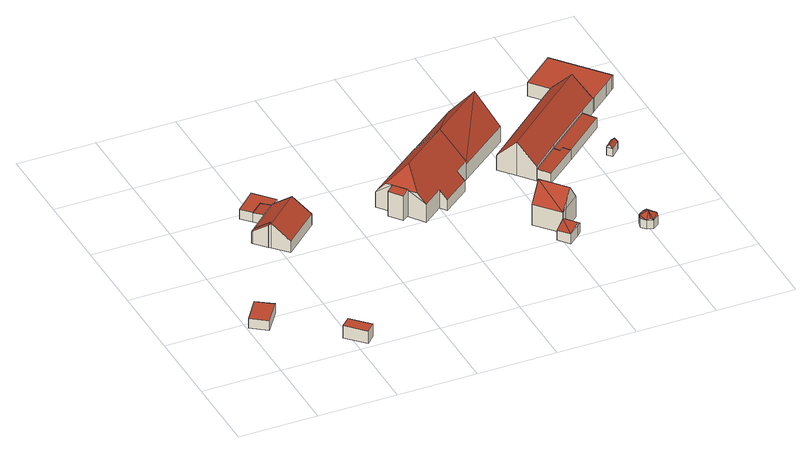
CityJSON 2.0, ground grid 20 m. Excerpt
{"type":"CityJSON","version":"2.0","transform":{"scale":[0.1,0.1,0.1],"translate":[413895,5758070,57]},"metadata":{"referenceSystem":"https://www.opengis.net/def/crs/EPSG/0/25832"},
"CityObjects":{
"building1":{"type":"Building","attributes":{"Gemeindeschluessel":"05570044","Geometrietyp2DReferenz":"3000","function":"51009_1610","roofType":"1000","measuredHeight":2.57},"geometry":[{"type":"Solid","lod":"2","boundaries":[[[[0,1,2,3]],[[4,5,1,0]],[[6,7,5,4]],[[3,2,7,6]],[[4,0,3,6]],[[1,5,7,2]]]],"semantics":{"surfaces":[{"type":"WallSurface"},{"type":"RoofSurface"},{"type":"GroundSurface"}],"values":[[0,0,0,0,1,2]]}}]},
"building2":{"type":"Building","attributes":{"Gemeindeschluessel":"05570044","Geometrietyp2DReferenz":"3000","function":"31001_2700","roofType":"1000","measuredHeight":3.38},"geometry":[{"type":"Solid","lod":"2","boundaries":[[[[8,9,10,11]],[[12,13,9,8]],[[14,15,13,12]],[[11,10,15,14]],[[12,8,11,14]],[[9,13,15,10]]]],"semantics":{"surfaces":[{"type":"WallSurface"},{"type":"RoofSurface"},{"type":"GroundSurface"}],"values":[[0,0,0,0,1,2]]}}]},
"building3":{"type":"Building","attributes":{"Gemeindeschluessel":"05570044","Geometrietyp2DReferenz":"3000","function":"51009_1610","roofType":"2100","measuredHeight":6.07},"geometry":[{"type":"Solid","lod":"2","boundaries":[[[[16,17,18,19]],[[20,21,17,16]],[[22,23,21,20]],[[24,25,23,22]],[[26,27,25,24]],[[19,18,27,26]],[[24,22,20,16,19,26]],[[17,21,23,25,27,18]]]],"semantics":{"surfaces":[{"type":"WallSurface"},{"type":"RoofSurface"},{"type":"GroundSurface"}],"values":[[0,0,0,0,0,0,1,2]]}}]},
"building4":{"type":"Building","attributes":{"Gemeindeschluessel":"05570044","Geometrietyp2DReferenz":"3000","function":"31001_1000","roofType":"3100","measuredHeight":6.53},"geometry":[{"type":"Solid","lod":"2","boundaries":[[[[28,29,23,22]],[[30,31,29,28]],[[32,33,31,30]],[[34,35,33,32]],[[36,37,35,34]],[[38,39,37,36]],[[26,27,39,38]],[[24,25,27,26]],[[22,23,25,24]],[[36,34,32,38]],[[30,28,22,24,26,38,32]],[[29,31,33,35,37,39,27,25,23]]]],"semantics":{"surfaces":[{"type":"WallSurface"},{"type":"RoofSurface"},{"type":"GroundSurface"}],"values":[[0,0,0,0,0,0,0,0,0,1,1,2]]}}]},
"building5":{"type":"Building","attributes":{"Gemeindeschluessel":"05570044","Geometrietyp2DReferenz":"3000","function":"31001_2700","roofType":"2100","measuredHeight":2.85},"geometry":[{"type":"Solid","lod":"2","boundaries":[[[[40,41,29,42]],[[43,44,41,40]],[[45,31,44,43]],[[42,29,31,45]],[[43,40,42,45]],[[41,44,31,29]]]],"semantics":{"surfaces":[{"type":"WallSurface"},{"type":"RoofSurface"},{"type":"GroundSurface"}],"values":[[0,0,0,0,1,2]]}}]},
"building6":{"type":"Building","attributes":{"Gemeindeschluessel":"05570044","Geometrietyp2DReferenz":"3000","function":"51009_1611","roofType":"1000","measuredHeight":2.59},"geometry":[{"type":"Solid","lod":"2","boundaries":[[[[46,47,41,48]],[[49,50,47,46]],[[51,52,50,49]],[[53,31,52,51]],[[54,44,31,53]],[[48,41,44,54]],[[53,51,49,46,48,54]],[[47,50,52,31,44,41]]]],"semantics":{"surfaces":[{"type":"WallSurface"},{"type":"RoofSurface"},{"type":"GroundSurface"}],"values":[[0,0,0,0,0,0,1,2]]}}]},
"building7":{"type":"Building","attributes":{"Gemeindeschluessel":"05570044","Geometrietyp2DReferenz":"3000","function":"51009_1610","roofType":"2100","measuredHeight":7.4},"geometry":[{"type":"Solid","lod":"2","boundaries":[[[[55,56,57,58]],[[59,60,56,55]],[[61,62,60,59]],[[58,57,62,61]],[[59,55,58,61]],[[56,60,62,57]]]],"semantics":{"surfaces":[{"type":"WallSurface"},{"type":"RoofSurface"},{"type":"GroundSurface"}],"values":[[0,0,0,0,1,2]]}}]},
"building8":{"type":"Building","attributes":{"Gemeindeschluessel":"05570044","Geometrietyp2DReferenz":"3000","function":"31001_1000","roofType":"5000","measuredHeight":11.7},"address":[{"country":"Germany","locality":"Telgte","thoroughfareNumber":"1","thoroughfareName":"Grafhorst"}],"geometry":[{"type":"Solid","lod":"2","boundaries":[[[[63,64,65,66]],[[67,68,64,63]],[[69,70,68,67]],[[71,72,70,69]],[[73,74,72,71]],[[75,76,74,73]],[[77,78,76,75]],[[79,80,78,77]],[[81,82,80,79]],[[66,65,82,81]],[[83,84,85,81,79]],[[71,69,67,86,84,83,77,75,73]],[[86,63,66,85,84]],[[63,86,67]],[[81,85,66]],[[77,83,79]],[[64,68,70,72,74,76,78,80,82,65]]]],"semantics":{"surfaces":[{"type":"WallSurface"},{"type":"RoofSurface"},{"type":"GroundSurface"}],"values":[[0,0,0,0,0,0,0,0,0,0,1,1,1,0,0,0,2]]}}]},
"building9":{"type":"Building","attributes":{"Gemeindeschluessel":"05570044","Geometrietyp2DReferenz":"3000","function":"31001_1000","roofType":"5000","measuredHeight":3.73},"geometry":[{"type":"Solid","lod":"2","boundaries":[[[[87,88,89,90]],[[91,92,88,87]],[[93,94,92,91]],[[95,96,94,93]],[[97,98,96,95]],[[99,100,98,97]],[[90,89,100,99]],[[101,102,97]],[[102,103,99,97]],[[93,91,101]],[[102,101,91]],[[103,102,87,90]],[[103,90,99]],[[102,91,87]],[[101,97,95]],[[101,95,93]],[[88,92,94,96,98,100,89]]]],"semantics":{"surfaces":[{"type":"WallSurface"},{"type":"RoofSurface"},{"type":"GroundSurface"}],"values":[[0,0,0,0,0,0,0,1,1,1,1,0,0,0,0,0,2]]}}]},
"building10":{"type":"Building","attributes":{"Gemeindeschluessel":"05570044","Geometrietyp2DReferenz":"3000","function":"31001_1000","roofType":"5000","measuredHeight":10.36},"address":[{"country":"Germany","locality":"Telgte","thoroughfareNumber":"1a","thoroughfareName":"Grafhorst"}],"geometry":[{"type":"Solid","lod":"2","boundaries":[[[[104,105,106,107]],[[108,109,105,104]],[[110,111,109,108]],[[112,113,111,110]],[[114,115,113,112]],[[107,106,115,114]],[[116,117,104,107]],[[118,119,117,116,112]],[[116,114,112]],[[119,118,110,108]],[[117,119,108,104]],[[118,112,110]],[[116,107,114]],[[105,109,111,113,115,106]]]],"semantics":{"surfaces":[{"type":"WallSurface"},{"type":"RoofSurface"},{"type":"GroundSurface"}],"values":[[0,0,0,0,0,0,1,1,1,0,0,0,0,2]]}}]},
"building11":{"type":"Building","attributes":{"Gemeindeschluessel":"05570044","Geometrietyp2DReferenz":"3000","function":"31001_2700","roofType":"3100","measuredHeight":11.92},"geometry":[{"type":"Solid","lod":"2","boundaries":[[[[120,121,122,123]],[[124,125,121,120]],[[126,127,125,124]],[[123,122,127,126]],[[120,128,124]],[[126,129,123]],[[129,128,120]],[[120,123,129]],[[126,124,128]],[[128,129,126]],[[121,125,127,122]]]],"semantics":{"surfaces":[{"type":"WallSurface"},{"type":"RoofSurface"},{"type":"GroundSurface"}],"values":[[0,0,0,0,0,0,1,1,1,1,2]]}}]},
"building12":{"type":"Building","attributes":{"Gemeindeschluessel":"05570044","Geometrietyp2DReferenz":"3000","function":"51009_1610","roofType":"2100","measuredHeight":3.09},"geometry":[{"type":"Solid","lod":"2","boundaries":[[[[130,131,132,133]],[[134,135,131,130]],[[136,137,135,134]],[[138,139,137,136]],[[140,141,139,138]],[[133,132,141,140]],[[138,136,134,130,133,140]],[[131,135,137,139,141,132]]]],"semantics":{"surfaces":[{"type":"WallSurface"},{"type":"RoofSurface"},{"type":"GroundSurface"}],"values":[[0,0,0,0,0,0,1,2]]}}]},
"building13":{"type":"Building","attributes":{"Gemeindeschluessel":"05570044","Geometrietyp2DReferenz":"3000","function":"31001_9998","roofType":"5000","measuredHeight":3.69},"geometry":[{"type":"Solid","lod":"2","boundaries":[[[[142,143,144,145]],[[146,147,143,142]],[[148,149,147,146]],[[150,151,149,148]],[[152,153,151,150]],[[154,155,153,152]],[[156,157,155,154]],[[145,144,157,156]],[[156,158,159]],[[156,159,160]],[[160,145,156]],[[159,161,146]],[[159,146,142]],[[142,160,159]],[[162,150,148]],[[162,148,161]],[[161,159,162]],[[154,152,162]],[[154,162,159]],[[159,158,154]],[[154,158,156]],[[145,160,142]],[[146,161,148]],[[150,162,152]],[[143,147,149,151,153,155,157,144]]]],"semantics":{"surfaces":[{"type":"WallSurface"},{"type":"RoofSurface"},{"type":"GroundSurface"}],"values":[[0,0,0,0,0,0,0,0,1,1,1,1,1,1,1,1,1,1,1,1,0,0,0,0,2]]}}]},
"building14":{"type":"Building","attributes":{"Gemeindeschluessel":"05570044","Geometrietyp2DReferenz":"3000","function":"31001_2700","roofType":"2100","measuredHeight":3.11},"geometry":[{"type":"Solid","lod":"2","boundaries":[[[[163,164,135,134]],[[165,166,164,163]],[[140,141,166,165]],[[138,139,141,140]],[[136,137,139,138]],[[134,135,137,136]],[[138,140,165,163,134,136]],[[164,166,141,139,137,135]]]],"semantics":{"surfaces":[{"type":"WallSurface"},{"type":"RoofSurface"},{"type":"GroundSurface"}],"values":[[0,0,0,0,0,0,1,2]]}}]},
"building15":{"type":"Building","attributes":{"Gemeindeschluessel":"05570044","Geometrietyp2DReferenz":"3000","function":"31001_1000"},"address":[{"country":"Germany","locality":"Telgte","thoroughfareNumber":"1b","thoroughfareName":"Grafhorst"}],"children":["building15-1","building15-2"]},
"building15-1":{"type":"BuildingPart","attributes":{"roofType":"3100","measuredHeight":9.19},"parents":["building15"],"geometry":[{"type":"Solid","lod":"2","boundaries":[[[[167,168,169,170]],[[171,172,168,167]],[[173,174,172,171]],[[175,176,174,173]],[[177,178,179,176,175]],[[180,181,182,183,184]],[[170,169,181,180]],[[177,175,173,171,185]],[[167,170,180,184,185,171]],[[168,172,174,176,179,186,182,181,169]],[[178,177,185,187]],[[179,178,187,186]],[[183,187,185,184]],[[187,183,182,186]]]],"semantics":{"surfaces":[{"type":"WallSurface"},{"type":"RoofSurface"},{"type":"GroundSurface"},{"type":"ClosureSurface"}],"values":[[0,0,0,0,0,0,0,1,1,2,0,3,0,3]]}}]},
"building15-2":{"type":"BuildingPart","attributes":{"roofType":"1000","measuredHeight":3.67},"parents":["building15"],"geometry":[{"type":"Solid","lod":"2","boundaries":[[[[188,189,179,178]],[[190,191,189,188]],[[192,193,191,190]],[[194,195,193,192]],[[196,197,195,194]],[[198,199,197,196]],[[183,182,199,198]],[[198,196,194,192,190,188,178,187,183]],[[189,191,193,195,197,199,182,186,179]],[[186,187,178,179]],[[182,183,187,186]]]],"semantics":{"surfaces":[{"type":"WallSurface"},{"type":"RoofSurface"},{"type":"GroundSurface"},{"type":"ClosureSurface"}],"values":[[0,0,0,0,0,0,0,1,2,3,3]]}}]},
"building16":{"type":"Building","attributes":{"Gemeindeschluessel":"05570044","Geometrietyp2DReferenz":"3000","function":"31001_9998","roofType":"5000","measuredHeight":2.86},"geometry":[{"type":"Solid","lod":"2","boundaries":[[[[200,201,202,203]],[[204,205,201,200]],[[206,207,205,204]],[[203,202,207,206]],[[208,206,204,209]],[[204,200,209]],[[209,200,203,208]],[[203,206,208]],[[201,205,207,202]]]],"semantics":{"surfaces":[{"type":"WallSurface"},{"type":"RoofSurface"},{"type":"GroundSurface"}],"values":[[0,0,0,0,1,0,1,0,2]]}}]}
},
"vertices":[
[45,242,32],[45,242,6],[4,185,6],[4,185,32],[85,213,32],[85,213,6],[44,156,32],[44,156,6],
[243,25,48],[243,25,14],[200,70,14],[200,70,48],[221,3,48],[221,3,14],[178,48,48],[178,48,14],
[151,485,40],[151,485,9],[153,483,9],[153,483,42],[153,488,40],[153,488,9],[162,495,40],[162,495,9],[190,464,70],[190,464,9],[179,454,70],[179,454,9],
[210,538,40],[210,538,9],[241,566,40],[241,566,9],[273,529,75],[273,529,9],[306,493,40],[306,493,9],[217,413,40],[217,413,9],[184,449,75],[184,449,9],
[189,560,34],[189,560,9],[210,538,37],[221,588,34],[221,588,9],[241,566,37],
[167,585,35],[167,585,9],[189,560,35],[219,633,35],[219,633,9],[262,585,35],[262,585,9],[241,566,35],[221,588,35],
[502,418,78],[502,418,11],[518,430,11],[518,430,85],[478,450,78],[478,450,11],[494,462,85],[494,462,11],
[618,613,51],[618,613,10],[467,496,10],[467,496,51],[701,509,60],[701,509,10],[666,482,59],[666,482,10],[678,466,39],[678,466,10],[610,414,39],[610,414,10],[598,430,60],[598,430,10],[547,391,60],[547,391,10],[518,430,83],[518,430,10],[494,462,84],[494,462,10],[533,410,84],[539,468,127],[484,474,84],[660,561,127],
[809,217,44],[809,217,17],[808,216,17],[808,216,44],[820,226,44],[820,226,17],[843,198,44],[843,198,17],[833,189,44],[833,189,17],[805,166,44],[805,166,17],[782,193,44],[782,193,17],[833,189,54],[809,217,54],[808,216,54],
[862,262,71],[862,262,14],[811,322,14],[811,322,71],[820,226,71],[820,226,14],[809,217,71],[809,217,14],[808,216,71],[808,216,14],[758,276,71],[758,276,14],[786,301,117],[837,241,117],[809,217,72],[820,226,89],
[753,717,50],[753,717,8],[618,613,8],[618,613,50],[836,613,50],[836,613,8],[701,509,50],[701,509,8],[795,665,128],[660,561,128],
[846,437,42],[846,437,11],[869,411,11],[869,411,39],[914,496,42],[914,496,11],[925,483,40],[925,483,11],[936,492,40],[936,492,11],[949,477,39],[949,477,11],
[984,185,34],[984,185,10],[981,168,10],[981,168,34],[998,194,34],[998,194,10],[1014,191,34],[1014,191,10],[1023,177,34],[1023,177,10],[1021,161,34],[1021,161,10],[1007,151,34],[1007,151,10],[991,155,34],[991,155,10],[999,153,38],[1003,173,47],[983,177,38],[1006,192,38],[1022,169,38],
[1033,595,42],[1033,595,11],[1057,567,39],[1057,567,11],
[846,437,49],[846,437,8],[914,496,8],[914,496,50],[813,476,100],[813,476,8],[780,516,49],[780,516,8],[952,662,49],[952,662,8],[1008,708,49],[1008,708,45],[1008,708,8],[1033,595,49],[1033,595,8],[1075,629,8],[1075,629,45],[1075,629,49],[1041,669,100],[1041,669,8],[1041,669,45],
[969,755,45],[969,755,8],[1053,825,45],[1053,825,8],[1158,699,45],[1158,699,8],[1154,696,45],[1154,696,8],[1131,676,45],[1131,676,8],[1080,634,45],[1080,634,8],
[1052,483,32],[1052,483,11],[1031,462,11],[1031,462,32],[1064,471,32],[1064,471,11],[1042,450,32],[1042,450,11],[1036,456,40],[1058,477,40]
]}
